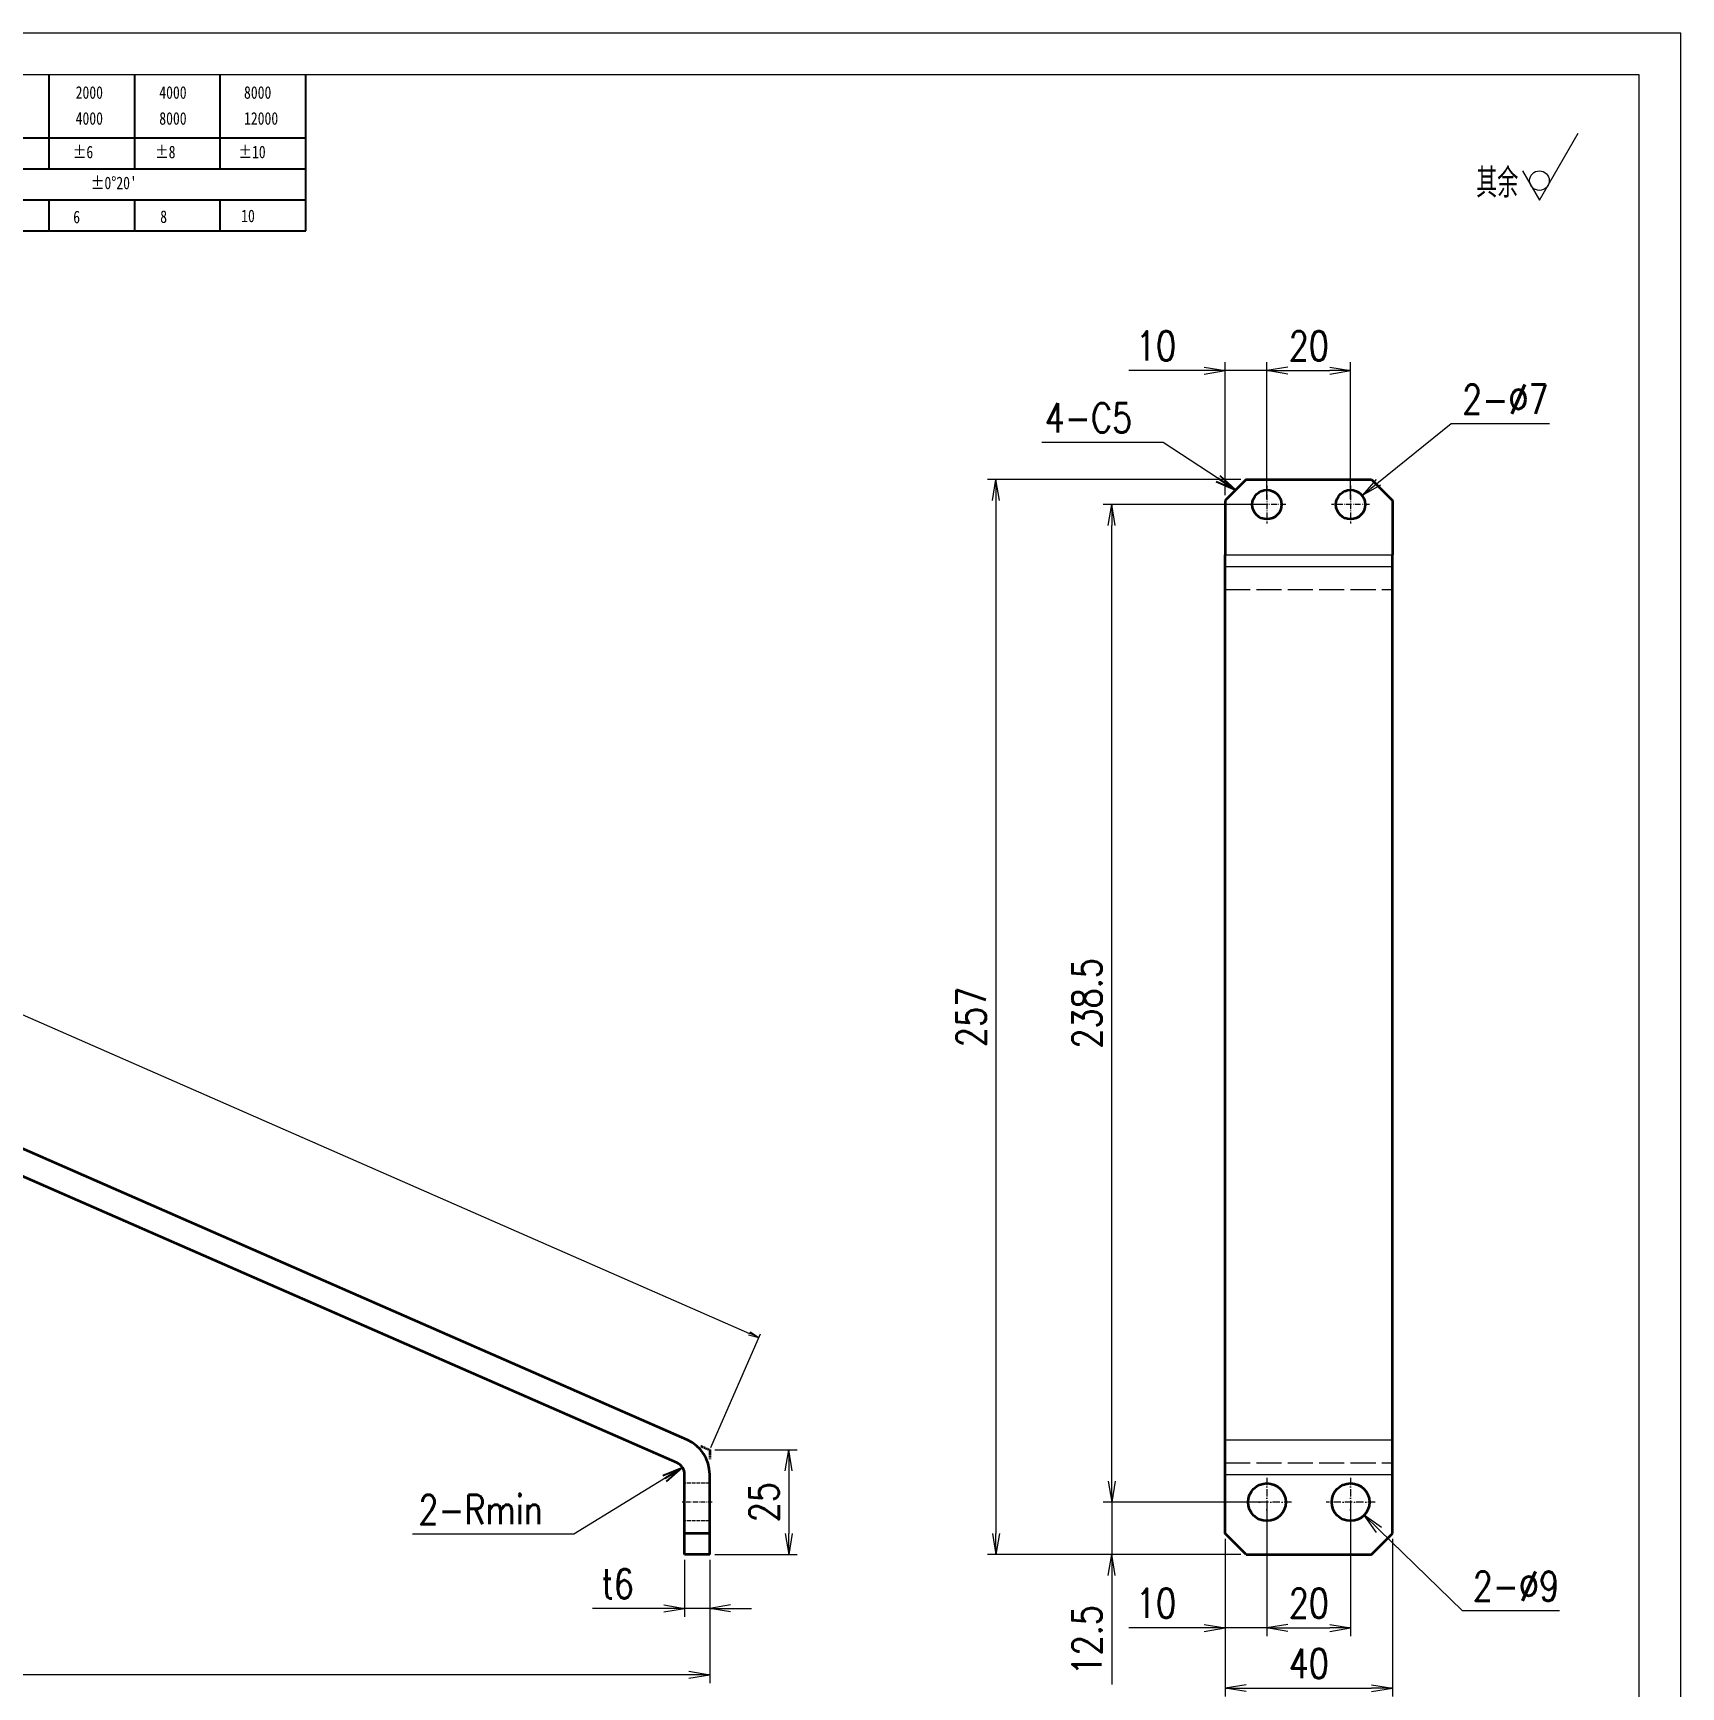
# Model space of a CAD drawing. Header units: millimetres. Extents: x 1333 to 44424, y -42879 to -1037.
# Drawn here: x 42227 to 42621, y -1949.5 to -1554.1 of the extents above; entities that cross this region are included whole.
import ezdxf

# ---------------------------------------------------------------- set-up
doc = ezdxf.new("R2010")
doc.units = ezdxf.units.MM
doc.header["$LTSCALE"] = 0.5
for name, pattern in [('AM_ISO02W050x2', [3.75, 3, -0.75]), ('AM_ISO08W050x2', [9, 6, -0.75, 1.5, -0.75]), ('DASHDOT', [18.5, 12, -3, 0.5, -3]), ('DASHED', [15, 12, -3]), ('DIVIDE', [1.25, 0.5, -0.25, 0, -0.25, 0, -0.25]), ('DOT2', [0.125, 0, -0.125])]:
    doc.linetypes.add(name, pattern=pattern)
for name, color, linetype, lineweight in [('中心线', 2, 'AM_ISO08W050x2', 18), ('图框', 7, 'Continuous', 18), ('标注线', 3, 'Continuous', 18), ('粗实线', 7, 'Continuous', 35), ('虚线', 1, 'AM_ISO02W050x2', 18)]:
    doc.layers.add(name, color=color, linetype=linetype, lineweight=lineweight)
doc.layers.add('图\\M+19E79\\M+195B6\\M+18E9A', color=7, linetype='Continuous')
doc.layers.add('打印-禁用', color=7, linetype='Continuous', lineweight=15, plot=False)
doc.styles.add('DIM', font='romans.shx', dxfattribs={"width": 0.8, "bigfont": 'bigfont.shx'})
doc.styles.add('国标', font='simfang.ttf', dxfattribs={"width": 0.8})
doc.styles.add('机械长仿宋', font='gbenor.shx', dxfattribs={"height": 1, "bigfont": 'gbcbig.shx'})
doc.dimstyles.new('DEH 1-1$0', dxfattribs={"dimtxt": 3.5, "dimasz": 2.5, "dimexe": 1, "dimexo": 0.625, "dimgap": 1.2, "dimtad": 1, "dimzin": 9, "dimdsep": 46, "dimtxsty": 'DIM', "dimblk": 'OPEN', "dimcen": 0, "dimclrd": 8, "dimclre": 8, "dimclrt": 2, "dimazin": 2, "dimtfac": 0.5, "dimtmove": 0, "dimatfit": 3, "dimldrblk": 'OPEN', "dimfxl": 0, "dimtolj": 2, "dimlwd": 18, "dimlwe": 18, "dimarcsym": 0})
doc.dimstyles.new('DEH 1-2', dxfattribs={"dimscale": 2, "dimtxt": 3.5, "dimasz": 2.5, "dimexe": 1, "dimexo": 0.625, "dimgap": 1.2, "dimtad": 1, "dimtoh": 1, "dimdsep": 46, "dimtxsty": 'DIM', "dimblk": 'OPEN', "dimcen": 0, "dimclrd": 8, "dimclre": 8, "dimclrt": 2, "dimazin": 2, "dimtfac": 0.5, "dimtmove": 0, "dimatfit": 3, "dimldrblk": 'OPEN', "dimfxl": 0, "dimtolj": 2, "dimlwd": 18, "dimlwe": 18, "dimarcsym": 0})
doc.dimstyles.new('DEH 1-2$0', dxfattribs={"dimscale": 2, "dimtxt": 3.5, "dimasz": 2.5, "dimexe": 1, "dimexo": 0.625, "dimgap": 1.2, "dimtad": 1, "dimdsep": 46, "dimtxsty": 'DIM', "dimblk": 'OPEN', "dimcen": 0, "dimclrd": 8, "dimclre": 8, "dimclrt": 2, "dimazin": 2, "dimtfac": 0.5, "dimtmove": 0, "dimatfit": 3, "dimldrblk": 'OPEN', "dimfxl": 0, "dimtolj": 2, "dimlwd": 13, "dimlwe": 13, "dimarcsym": 0})
doc.dimstyles.new('DEH 1-2$3', dxfattribs={"dimscale": 2, "dimtxt": 3.5, "dimasz": 2.5, "dimexe": 1, "dimexo": 0.625, "dimgap": 1.2, "dimtad": 1, "dimtoh": 1, "dimdsep": 46, "dimtxsty": 'DIM', "dimblk": 'OPEN', "dimcen": 0, "dimclrd": 8, "dimclre": 8, "dimclrt": 2, "dimazin": 2, "dimtfac": 0.5, "dimtofl": 0, "dimtmove": 0, "dimatfit": 3, "dimldrblk": 'OPEN', "dimfxl": 0, "dimtolj": 2, "dimlwd": 18, "dimlwe": 18, "dimarcsym": 0})
doc.dimstyles.new('DEH 1-2$7', dxfattribs={"dimscale": 2, "dimtxt": 3.5, "dimasz": 2.5, "dimexe": 1, "dimexo": 0.625, "dimgap": 1.2, "dimtad": 1, "dimdsep": 46, "dimtxsty": 'DIM', "dimblk": 'OPEN', "dimcen": 0, "dimclrd": 8, "dimclre": 8, "dimclrt": 2, "dimazin": 2, "dimtfac": 0.5, "dimtmove": 0, "dimatfit": 3, "dimldrblk": 'OPEN', "dimfxl": 0, "dimtolj": 2, "dimlwd": 13, "dimlwe": 13, "dimarcsym": 0})

# ---------------------------------------------------------------- blocks, each defined once
blk = doc.blocks.new('GZDEH零件A3图框V01版')
at = {"layer": '图\\M+19E79\\M+195B6\\M+18E9A', "color": 9}
for p, q in [((3082.42, -1561.98), (3082.42, -1554.46)), ((3092.64, -1561.98), (3092.64, -1554.46)), ((3102.86, -1561.98), (3102.86, -1554.46)), ((3113.09, -1573.08), (3113.09, -1554.46)), ((2996.09, -1561.98), (3113.09, -1561.98)), ((3082.42, -1565.68), (3082.42, -1561.98)), ((3092.64, -1565.68), (3092.64, -1561.98)), ((3102.86, -1565.68), (3102.86, -1561.98)), ((2996.09, -1565.68), (3113.09, -1565.68)), ((2996.09, -1569.38), (3113.09, -1569.38)), ((3082.42, -1573.08), (3082.42, -1569.48)), ((3092.64, -1573.08), (3092.64, -1569.38)), ((3102.86, -1573.08), (3102.86, -1569.38)), ((2990.09, -1573.08), (3113.09, -1573.08))]:
    blk.add_line(p, q, dxfattribs=at)
at = {"layer": '图框', "linetype": 'Continuous'}
for p, q in [((3272.49, -1554.46), (2882.49, -1554.46)), ((3272.49, -1832.96), (3272.49, -1554.46))]:
    blk.add_line(p, q, dxfattribs=at)
at = {"layer": '打印-禁用', "linetype": 'Continuous'}
for p, q in [((3277.49, -1549.46), (2857.49, -1549.46)), ((3277.49, -1846.46), (3277.49, -1549.46))]:
    blk.add_line(p, q, dxfattribs=at)
at = {"layer": '图\\M+19E79\\M+195B6\\M+18E9A', "color": 9, "style": '国标', "width": 0.8}
for s, p in [('2000', (3085.57, -1557.31)), ('4000', (3095.57, -1557.31)), ('8000', (3105.7, -1557.31)), ('4000', (3085.57, -1560.41)), ('8000', (3095.57, -1560.41)), ('12000', (3105.7, -1560.41)), ('±6', (3085.22, -1564.42)), ('±8', (3095.06, -1564.42)), ('±10', (3105.02, -1564.42)), ("±0%%D20'", (3087.38, -1568.12)), ('6', (3085.28, -1572.19)), ('8', (3095.68, -1572.15)), ('10', (3105.36, -1572.06))]:
    blk.add_text(s, height=1.5, dxfattribs=at).set_placement(p)
blk = doc.blocks.new('DEH A3')
at = {"layer": '图框'}
blk.add_blockref('GZDEH零件A3图框V01版', (-2857.49, 1846.46), dxfattribs=at)
blk = doc.blocks.new('FINISHER_NON')
at = {"layer": '标注线'}
for p, q in [((0, 0), (4.62, 8)), ((-2.02, 3.5), (0, 0))]:
    blk.add_line(p, q, dxfattribs=at)
blk.add_circle((0, 2.33), 1.17, dxfattribs=at)
blk = doc.blocks.new('其余不去材料')
at = {"layer": '标注线'}
blk.add_blockref('FINISHER_NON', (0, 0), dxfattribs=at)
at = {"layer": '标注线', "color": 7, "linetype": 'DOT2', "style": '机械长仿宋'}
blk.add_text('其余', height=3.5, dxfattribs=at).set_placement((-7.56, 0.3))
blk = doc.blocks.new('_Open')
at = {"color": 0, "linetype": 'ByBlock', "lineweight": -2}
for p, q in [((-1, 0.167), (0, 0)), ((-1, -0.167), (0, 0)), ((0, 0), (-1, 0))]:
    blk.add_line(p, q, dxfattribs=at)
blk = doc.blocks.new('*D31')
at = {"layer": 'Defpoints', "color": 0, "transparency": 16777216}
for p in [(42522.05, -1905.28), (42542.05, -1905.28), (42542.05, -1935.33)]:
    blk.add_point(p, dxfattribs=at)
at = {"layer": '标注线', "color": 8, "lineweight": 13, "transparency": 16777216}
for p, q in [((42522.05, -1906.53), (42522.05, -1937.33)), ((42542.05, -1906.53), (42542.05, -1937.33)), ((42527.05, -1935.33), (42537.05, -1935.33))]:
    blk.add_line(p, q, dxfattribs=at)
at = {"layer": '标注线', "color": 8, "lineweight": 13, "transparency": 16777216, "xscale": 5, "yscale": 5, "zscale": 5, "rotation": 180}
blk.add_blockref('_Open', (42522.05, -1935.33), dxfattribs=at)
at = {"layer": '标注线', "color": 8, "lineweight": 13, "transparency": 16777216, "xscale": 5, "yscale": 5, "zscale": 5}
blk.add_blockref('_Open', (42542.05, -1935.33), dxfattribs=at)
at = {"layer": '标注线', "color": 2, "transparency": 16777216, "insert": (42532.05, -1929.43), "char_height": 7, "attachment_point": 5, "style": 'DIM'}
blk.add_mtext('\\A2;20', dxfattribs=at)
blk = doc.blocks.new('*D32')
at = {"layer": 'Defpoints', "color": 0, "transparency": 16777216}
for p in [(42522.05, -1905.28), (42512.05, -1912.78), (42512.05, -1935.33)]:
    blk.add_point(p, dxfattribs=at)
at = {"layer": '标注线', "color": 8, "lineweight": 13, "transparency": 16777216}
for p, q in [((42522.05, -1906.53), (42522.05, -1937.33)), ((42512.05, -1914.03), (42512.05, -1937.33)), ((42507.05, -1935.33), (42488.99, -1935.33)), ((42522.05, -1935.33), (42512.05, -1935.33)), ((42527.05, -1935.33), (42532.05, -1935.33))]:
    blk.add_line(p, q, dxfattribs=at)
at = {"layer": '标注线', "color": 8, "lineweight": 13, "transparency": 16777216, "xscale": 5, "yscale": 5, "zscale": 5}
blk.add_blockref('_Open', (42512.05, -1935.33), dxfattribs=at)
at = {"layer": '标注线', "color": 8, "lineweight": 13, "transparency": 16777216, "xscale": 5, "yscale": 5, "zscale": 5, "rotation": 180}
blk.add_blockref('_Open', (42522.05, -1935.33), dxfattribs=at)
at = {"layer": '标注线', "color": 2, "transparency": 16777216, "insert": (42495.52, -1929.43), "char_height": 7, "attachment_point": 5, "style": 'DIM'}
blk.add_mtext('\\A2;10', dxfattribs=at)
blk = doc.blocks.new('*D33')
at = {"layer": 'Defpoints', "color": 0, "transparency": 16777216}
for p in [(42512.05, -1912.78), (42552.05, -1912.78), (42552.05, -1949.75)]:
    blk.add_point(p, dxfattribs=at)
at = {"layer": '标注线', "color": 8, "lineweight": 13, "transparency": 16777216}
for p, q in [((42512.05, -1914.03), (42512.05, -1951.75)), ((42552.05, -1914.03), (42552.05, -1951.75)), ((42517.05, -1949.75), (42547.05, -1949.75))]:
    blk.add_line(p, q, dxfattribs=at)
at = {"layer": '标注线', "color": 8, "lineweight": 13, "transparency": 16777216, "xscale": 5, "yscale": 5, "zscale": 5, "rotation": 180}
blk.add_blockref('_Open', (42512.05, -1949.75), dxfattribs=at)
at = {"layer": '标注线', "color": 8, "lineweight": 13, "transparency": 16777216, "xscale": 5, "yscale": 5, "zscale": 5}
blk.add_blockref('_Open', (42552.05, -1949.75), dxfattribs=at)
at = {"layer": '标注线', "color": 2, "transparency": 16777216, "insert": (42532.05, -1943.85), "char_height": 7, "attachment_point": 5, "style": 'DIM'}
blk.add_mtext('\\A2;40', dxfattribs=at)
blk = doc.blocks.new('*D34')
at = {"layer": 'Defpoints', "color": 0, "transparency": 16777216}
for p in [(42522.05, -1905.28), (42484.93, -1917.78), (42517.05, -1917.78)]:
    blk.add_point(p, dxfattribs=at)
at = {"layer": '标注线', "color": 8, "lineweight": 13, "transparency": 16777216}
for p, q in [((42484.93, -1900.28), (42484.93, -1895.28)), ((42520.8, -1905.28), (42482.93, -1905.28)), ((42484.93, -1905.28), (42484.93, -1917.78)), ((42515.8, -1917.78), (42482.93, -1917.78)), ((42484.93, -1922.78), (42484.93, -1948.85))]:
    blk.add_line(p, q, dxfattribs=at)
at = {"layer": '标注线', "color": 8, "lineweight": 13, "transparency": 16777216, "xscale": 5, "yscale": 5, "zscale": 5}
for p, rotation in [((42484.93, -1905.28), 270), ((42484.93, -1917.78), 90)]:
    blk.add_blockref('_Open', p, dxfattribs=dict(at, rotation=rotation))
at = {"layer": '标注线', "color": 2, "transparency": 16777216, "insert": (42479.03, -1938.31), "char_height": 7, "attachment_point": 5, "rotation": 90, "style": 'DIM'}
blk.add_mtext('\\A2;12.5', dxfattribs=at)
blk = doc.blocks.new('*D35')
at = {"layer": 'Defpoints', "color": 0, "transparency": 16777216}
for p in [(42484.93, -1666.78), (42522.05, -1666.78), (42522.05, -1905.28)]:
    blk.add_point(p, dxfattribs=at)
at = {"layer": '标注线', "color": 8, "lineweight": 13, "transparency": 16777216}
for p, q in [((42520.8, -1666.78), (42482.93, -1666.78)), ((42484.93, -1900.28), (42484.93, -1671.78)), ((42520.8, -1905.28), (42482.93, -1905.28))]:
    blk.add_line(p, q, dxfattribs=at)
at = {"layer": '标注线', "color": 8, "lineweight": 13, "transparency": 16777216, "xscale": 5, "yscale": 5, "zscale": 5}
for p, rotation in [((42484.93, -1666.78), 90), ((42484.93, -1905.28), 270)]:
    blk.add_blockref('_Open', p, dxfattribs=dict(at, rotation=rotation))
at = {"layer": '标注线', "color": 2, "transparency": 16777216, "insert": (42479.03, -1786.03), "char_height": 7, "attachment_point": 5, "rotation": 90, "style": 'DIM'}
blk.add_mtext('\\A2;238.5', dxfattribs=at)
blk = doc.blocks.new('*D36')
at = {"layer": 'Defpoints', "color": 0, "transparency": 16777216}
for p in [(42512.05, -1634.74), (42512.05, -1665.78), (42522.05, -1666.78)]:
    blk.add_point(p, dxfattribs=at)
at = {"layer": '标注线', "color": 8, "lineweight": 13, "transparency": 16777216}
for p, q in [((42512.05, -1664.53), (42512.05, -1632.74)), ((42522.05, -1665.53), (42522.05, -1632.74)), ((42507.05, -1634.74), (42488.99, -1634.74)), ((42522.05, -1634.74), (42512.05, -1634.74)), ((42527.05, -1634.74), (42532.05, -1634.74))]:
    blk.add_line(p, q, dxfattribs=at)
at = {"layer": '标注线', "color": 8, "lineweight": 13, "transparency": 16777216, "xscale": 5, "yscale": 5, "zscale": 5}
blk.add_blockref('_Open', (42512.05, -1634.74), dxfattribs=at)
at = {"layer": '标注线', "color": 8, "lineweight": 13, "transparency": 16777216, "xscale": 5, "yscale": 5, "zscale": 5, "rotation": 180}
blk.add_blockref('_Open', (42522.05, -1634.74), dxfattribs=at)
at = {"layer": '标注线', "color": 2, "transparency": 16777216, "insert": (42495.52, -1628.84), "char_height": 7, "attachment_point": 5, "style": 'DIM'}
blk.add_mtext('\\A2;10', dxfattribs=at)
blk = doc.blocks.new('*D37')
at = {"layer": 'Defpoints', "color": 0, "transparency": 16777216}
for p in [(42542.05, -1634.74), (42522.05, -1665.53), (42542.05, -1666.78)]:
    blk.add_point(p, dxfattribs=at)
at = {"layer": '标注线', "color": 8, "lineweight": 13, "transparency": 16777216}
for p, q in [((42522.05, -1664.28), (42522.05, -1632.74)), ((42542.05, -1665.53), (42542.05, -1632.74)), ((42527.05, -1634.74), (42537.05, -1634.74))]:
    blk.add_line(p, q, dxfattribs=at)
at = {"layer": '标注线', "color": 8, "lineweight": 13, "transparency": 16777216, "xscale": 5, "yscale": 5, "zscale": 5, "rotation": 180}
blk.add_blockref('_Open', (42522.05, -1634.74), dxfattribs=at)
at = {"layer": '标注线', "color": 8, "lineweight": 13, "transparency": 16777216, "xscale": 5, "yscale": 5, "zscale": 5}
blk.add_blockref('_Open', (42542.05, -1634.74), dxfattribs=at)
at = {"layer": '标注线', "color": 2, "transparency": 16777216, "insert": (42532.05, -1628.84), "char_height": 7, "attachment_point": 5, "style": 'DIM'}
blk.add_mtext('\\A2;20', dxfattribs=at)
blk = doc.blocks.new('*D38')
at = {"layer": 'Defpoints', "color": 0, "transparency": 16777216}
for p in [(42544.79, -1664.59), (42539.32, -1668.97)]:
    blk.add_point(p, dxfattribs=at)
at = {"layer": '标注线', "color": 8, "lineweight": 18, "transparency": 16777216}
for p, q in [((42566.13, -1647.51), (42548.69, -1661.47)), ((42589.6, -1647.51), (42566.13, -1647.51))]:
    blk.add_line(p, q, dxfattribs=at)
at = {"layer": '标注线', "color": 8, "lineweight": 18, "transparency": 16777216, "xscale": 5, "yscale": 5, "zscale": 5, "rotation": 218.6785096118539}
blk.add_blockref('_Open', (42544.79, -1664.59), dxfattribs=at)
at = {"layer": '标注线', "color": 2, "transparency": 16777216, "insert": (42579.06, -1641.61), "char_height": 7, "attachment_point": 5, "style": 'DIM'}
blk.add_mtext('\\A2;2-%%c7', dxfattribs=at)
blk = doc.blocks.new('*D39')
at = {"layer": 'Defpoints', "color": 0, "transparency": 16777216}
for p in [(42538.83, -1902.14), (42545.28, -1908.42)]:
    blk.add_point(p, dxfattribs=at)
at = {"layer": '标注线', "color": 8, "lineweight": 18, "transparency": 16777216}
for p, q in [((42568.78, -1931.27), (42548.86, -1911.9)), ((42591.98, -1931.27), (42568.78, -1931.27))]:
    blk.add_line(p, q, dxfattribs=at)
at = {"layer": '标注线', "color": 8, "lineweight": 18, "transparency": 16777216, "xscale": 5, "yscale": 5, "zscale": 5, "rotation": 135.7982686522955}
blk.add_blockref('_Open', (42545.28, -1908.42), dxfattribs=at)
at = {"layer": '标注线', "color": 2, "transparency": 16777216, "insert": (42581.58, -1925.37), "char_height": 7, "attachment_point": 5, "style": 'DIM'}
blk.add_mtext('\\A2;2-%%c9', dxfattribs=at)
blk = doc.blocks.new('*D40')
at = {"layer": 'Defpoints', "color": 0, "transparency": 16777216}
for p in [(42517.05, -1660.78), (42457.24, -1917.78), (42517.05, -1917.78)]:
    blk.add_point(p, dxfattribs=at)
at = {"layer": '标注线', "color": 8, "lineweight": 13, "transparency": 16777216}
for p, q in [((42515.8, -1660.78), (42455.24, -1660.78)), ((42457.24, -1665.78), (42457.24, -1912.78)), ((42515.8, -1917.78), (42455.24, -1917.78))]:
    blk.add_line(p, q, dxfattribs=at)
at = {"layer": '标注线', "color": 8, "lineweight": 13, "transparency": 16777216, "xscale": 5, "yscale": 5, "zscale": 5}
for p, rotation in [((42457.24, -1660.78), 90), ((42457.24, -1917.78), 270)]:
    blk.add_blockref('_Open', p, dxfattribs=dict(at, rotation=rotation))
at = {"layer": '标注线', "color": 2, "transparency": 16777216, "insert": (42451.34, -1789.28), "char_height": 7, "attachment_point": 5, "rotation": 90, "style": 'DIM'}
blk.add_mtext('\\A2;257', dxfattribs=at)
blk = doc.blocks.new('*D41')
at = {"layer": 'Defpoints', "color": 0, "transparency": 16777216}
for p in [(42388.81, -1892.78), (42388.81, -1917.78), (42407.71, -1917.78)]:
    blk.add_point(p, dxfattribs=at)
at = {"layer": '标注线', "color": 8, "lineweight": 13, "transparency": 16777216}
for p, q in [((42390.06, -1892.78), (42409.71, -1892.78)), ((42407.71, -1897.78), (42407.71, -1912.78)), ((42390.06, -1917.78), (42409.71, -1917.78))]:
    blk.add_line(p, q, dxfattribs=at)
at = {"layer": '标注线', "color": 8, "lineweight": 13, "transparency": 16777216, "xscale": 5, "yscale": 5, "zscale": 5}
for p, rotation in [((42407.71, -1892.78), 90), ((42407.71, -1917.78), 270)]:
    blk.add_blockref('_Open', p, dxfattribs=dict(at, rotation=rotation))
at = {"layer": '标注线', "color": 2, "transparency": 16777216, "insert": (42401.81, -1905.28), "char_height": 7, "attachment_point": 5, "rotation": 90, "style": 'DIM'}
blk.add_mtext('\\A2;25', dxfattribs=at)
blk = doc.blocks.new('*D42')
at = {"layer": 'Defpoints', "color": 0, "transparency": 16777216}
for p in [(42382.81, -1917.78), (42388.81, -1917.78), (42382.81, -1930.7)]:
    blk.add_point(p, dxfattribs=at)
at = {"layer": '标注线', "color": 8, "lineweight": 13, "transparency": 16777216}
for p, q in [((42382.81, -1919.03), (42382.81, -1932.7)), ((42388.81, -1919.03), (42388.81, -1932.7)), ((42377.81, -1930.7), (42360.81, -1930.7)), ((42388.81, -1930.7), (42382.81, -1930.7)), ((42393.81, -1930.7), (42398.81, -1930.7))]:
    blk.add_line(p, q, dxfattribs=at)
at = {"layer": '标注线', "color": 8, "lineweight": 13, "transparency": 16777216, "xscale": 5, "yscale": 5, "zscale": 5}
blk.add_blockref('_Open', (42382.81, -1930.7), dxfattribs=at)
at = {"layer": '标注线', "color": 8, "lineweight": 13, "transparency": 16777216, "xscale": 5, "yscale": 5, "zscale": 5, "rotation": 180}
blk.add_blockref('_Open', (42388.81, -1930.7), dxfattribs=at)
at = {"layer": '标注线', "color": 2, "transparency": 16777216, "insert": (42366.81, -1924.8), "char_height": 7, "attachment_point": 5, "style": 'DIM'}
blk.add_mtext('\\A2;t6', dxfattribs=at)
blk = doc.blocks.new('*D43')
at = {"layer": 'Defpoints', "color": 0, "transparency": 16777216}
for p in [(41898.81, -1684.7), (42388.81, -1917.78), (41898.81, -1946.56)]:
    blk.add_point(p, dxfattribs=at)
at = {"layer": '标注线', "color": 8, "lineweight": 13, "transparency": 16777216}
for p, q in [((41898.81, -1685.95), (41898.81, -1948.56)), ((42388.81, -1919.03), (42388.81, -1948.56)), ((42383.81, -1946.56), (41903.81, -1946.56))]:
    blk.add_line(p, q, dxfattribs=at)
at = {"layer": '标注线', "color": 8, "lineweight": 13, "transparency": 16777216, "xscale": 5, "yscale": 5, "zscale": 5, "rotation": 180}
blk.add_blockref('_Open', (41898.81, -1946.56), dxfattribs=at)
at = {"layer": '标注线', "color": 8, "lineweight": 13, "transparency": 16777216, "xscale": 5, "yscale": 5, "zscale": 5}
blk.add_blockref('_Open', (42388.81, -1946.56), dxfattribs=at)
at = {"layer": '标注线', "color": 2, "transparency": 16777216, "insert": (42143.81, -1940.66), "char_height": 7, "attachment_point": 5, "style": 'DIM'}
blk.add_mtext('\\A2;490', dxfattribs=at)
blk = doc.blocks.new('*D45')
at = {"layer": 'Defpoints', "color": 0, "transparency": 16777216}
for p in [(41904.81, -1665.78), (41931.44, -1674.03), (41904.81, -1678.82), (41906.61, -1681.57), (42383.43, -1890.42)]:
    blk.add_point(p, dxfattribs=at)
at = {"layer": '标注线', "color": 8, "lineweight": 18, "transparency": 16777216}
blk.add_line((41904.81, -1664.53), (41904.81, -1651.31), dxfattribs=at)
blk.add_arc((41904.81, -1680.78), 27.47, 346.7889, 79.5569, dxfattribs=at)
at = {"layer": '标注线', "color": 8, "lineweight": 18, "transparency": 16777216, "xscale": 5, "yscale": 5, "zscale": 5}
for p, rotation in [((41904.81, -1653.31), 174.7784477955703), ((41929.98, -1691.8), 251.5673388535126)]:
    blk.add_blockref('_Open', p, dxfattribs=dict(at, rotation=rotation))
at = {"layer": '标注线', "color": 2, "transparency": 16777216, "insert": (41932.75, -1662.52), "char_height": 7, "attachment_point": 5, "rotation": 303.1729, "style": 'DIM'}
blk.add_mtext('\\A2;113.65°', dxfattribs=at)
blk = doc.blocks.new('*D193')
at = {"layer": 'Defpoints', "color": 0, "transparency": 16777216}
for p in [(41904.81, -1680.78), (42400.58, -1865.92), (42388.81, -1892.78)]:
    blk.add_point(p, dxfattribs=at)
at = {"layer": '标注线', "color": 8, "lineweight": 18, "transparency": 16777216}
for p, q in [((41905.06, -1680.21), (41916.98, -1653.01)), ((41918.87, -1654.93), (42398.29, -1864.92)), ((42389.06, -1892.21), (42400.98, -1865.01))]:
    blk.add_line(p, q, dxfattribs=at)
at = {"layer": '标注线', "color": 8, "lineweight": 18, "transparency": 16777216, "xscale": 2.5, "yscale": 2.5, "zscale": 2.5}
for p, rotation in [((41916.58, -1653.92), 156.3457866490897), ((42400.58, -1865.92), 336.3457866490896)]:
    blk.add_blockref('_Open', p, dxfattribs=dict(at, rotation=rotation))
at = {"layer": '标注线', "color": 2, "transparency": 16777216, "insert": (42159.76, -1757.22), "char_height": 3.5, "attachment_point": 5, "rotation": 336.3458, "style": 'DIM'}
blk.add_mtext('\\A2;528.39', dxfattribs=at)

msp = doc.modelspace()

# ---------------------------------------------------------------- linework, layer by layer
at = {"color": 7, "lineweight": 13}
for p, q in [((42512.054, -1678.819), (42552.054, -1678.819)), ((42512.054, -1681.566), (42552.054, -1681.566)), ((42512.054, -1890.419), (42552.054, -1890.419)), ((42512.054, -1898.663), (42552.054, -1898.663))]:
    msp.add_line(p, q, dxfattribs=at)
at = {"layer": '中心线', "linetype": 'DASHDOT', "lineweight": 13, "ltscale": 0.2275}
for p, q in [((42522.054, -1662.23), (42522.054, -1671.33)), ((42542.054, -1662.23), (42542.054, -1671.33)), ((42526.604, -1666.78), (42517.504, -1666.78)), ((42546.604, -1666.78), (42537.504, -1666.78))]:
    msp.add_line(p, q, dxfattribs=at)
at = {"layer": '中心线', "linetype": 'DASHDOT', "lineweight": 13, "ltscale": 0.2925}
for p, q in [((42522.054, -1899.43), (42522.054, -1911.13)), ((42542.054, -1899.43), (42542.054, -1911.13)), ((42527.904, -1905.28), (42516.204, -1905.28)), ((42547.904, -1905.28), (42536.204, -1905.28))]:
    msp.add_line(p, q, dxfattribs=at)
at = {"layer": '中心线', "linetype": 'DASHDOT', "lineweight": 13, "ltscale": 0.180015}
msp.add_line((42389.414, -1905.28), (42382.214, -1905.28), dxfattribs=at)
at = {"layer": '粗实线', "lineweight": 35, "ltscale": 0.176777}
for p, q in [((42517.054, -1660.78), (42512.054, -1665.78)), ((42547.054, -1660.78), (42552.054, -1665.78)), ((42517.054, -1917.78), (42512.054, -1912.78)), ((42547.054, -1917.78), (42552.054, -1912.78))]:
    msp.add_line(p, q, dxfattribs=at)
at = {"layer": '粗实线', "lineweight": 35}
for p, q in [((42517.054, -1660.78), (42547.054, -1660.78)), ((42383.425, -1890.419), (41906.61, -1681.566)), ((42512.054, -1890.419), (42512.054, -1681.566)), ((42552.054, -1890.419), (42552.054, -1681.566)), ((42381.018, -1895.915), (41904.203, -1687.062)), ((42517.054, -1917.78), (42547.054, -1917.78))]:
    msp.add_line(p, q, dxfattribs=at)
at = {"layer": '粗实线', "lineweight": 35, "ltscale": 0.325972}
for p, q in [((42512.054, -1665.78), (42512.054, -1678.819)), ((42552.054, -1665.78), (42552.054, -1678.819))]:
    msp.add_line(p, q, dxfattribs=at)
at = {"layer": '粗实线', "lineweight": 35, "ltscale": 0.068699}
for p, q in [((42512.054, -1681.566), (42512.054, -1678.819)), ((42552.054, -1681.566), (42552.054, -1678.819))]:
    msp.add_line(p, q, dxfattribs=at)
at = {"layer": '粗实线', "color": 2, "linetype": 'DIVIDE', "ltscale": 0.508}
for p, q in [((42386.712, -1891.859), (42388.814, -1892.78)), ((42388.814, -1892.78), (42388.814, -1895.074))]:
    msp.add_line(p, q, dxfattribs=at)
at = {"layer": '粗实线', "lineweight": 35, "ltscale": 0.206096}
for p, q in [((42512.054, -1898.663), (42512.054, -1890.419)), ((42552.054, -1898.663), (42552.054, -1890.419))]:
    msp.add_line(p, q, dxfattribs=at)
at = {"layer": '粗实线', "lineweight": 35, "ltscale": 0.352916}
for p, q in [((42382.814, -1912.78), (42382.814, -1898.663)), ((42388.814, -1912.78), (42388.814, -1898.663)), ((42512.054, -1912.78), (42512.054, -1898.663)), ((42552.054, -1912.78), (42552.054, -1898.663))]:
    msp.add_line(p, q, dxfattribs=at)
at = {"layer": '粗实线', "lineweight": 35, "ltscale": 0.125}
for p, q in [((42382.814, -1917.78), (42382.814, -1912.78)), ((42388.814, -1917.78), (42388.814, -1912.78))]:
    msp.add_line(p, q, dxfattribs=at)
at = {"layer": '粗实线', "lineweight": 35, "ltscale": 0.15}
for p, q in [((42388.814, -1912.78), (42382.814, -1912.78)), ((42388.814, -1917.78), (42382.814, -1917.78))]:
    msp.add_line(p, q, dxfattribs=at)
at = {"layer": '粗实线', "lineweight": 35}
for centre, radius in [((42522.054, -1666.78), 3.5), ((42542.054, -1666.78), 3.5), ((42522.054, -1905.28), 4.5), ((42542.054, -1905.28), 4.5)]:
    msp.add_circle(centre, radius, dxfattribs=at)
for radius in [9, 3]:
    msp.add_arc((42379.814, -1898.663), radius, 0, 66.34579, dxfattribs=at)
at = {"layer": '虚线', "linetype": 'DASHED', "lineweight": 13}
for p, q in [((42512.054, -1678.819), (42552.054, -1678.819)), ((42512.054, -1687.062), (42552.054, -1687.062)), ((42512.054, -1895.915), (42552.054, -1895.915)), ((42512.054, -1898.663), (42552.054, -1898.663))]:
    msp.add_line(p, q, dxfattribs=at)
at = {"layer": '虚线', "linetype": 'DASHED', "lineweight": 13, "ltscale": 0.15}
for p, q in [((42388.814, -1900.78), (42382.814, -1900.78)), ((42388.814, -1900.78), (42382.814, -1900.78)), ((42388.814, -1909.78), (42382.814, -1909.78)), ((42388.814, -1909.78), (42382.814, -1909.78)), ((42388.814, -1912.78), (42382.814, -1912.78))]:
    msp.add_line(p, q, dxfattribs=at)

# ---------------------------------------------------------------- block references
at = {"layer": '图框', "xscale": 2, "yscale": 2, "zscale": 2}
msp.add_blockref('DEH A3', (41781.04, -2148.061), dxfattribs=at)
at = {"layer": '标注线', "xscale": 2, "yscale": 2, "zscale": 2}
msp.add_blockref('其余不去材料', (42587.203, -1593.989), dxfattribs=at)

# ---------------------------------------------------------------- texts
at = {"layer": '标注线', "color": 2, "char_height": 7, "attachment_point": 9, "style": 'DIM'}
for s, insert in [('4-C5', (42489.818, -1649.549)), ('2-\\A2;Rmin', (42348.905, -1910.559))]:
    msp.add_mtext(s, dxfattribs=dict(at, insert=insert))

# ---------------------------------------------------------------- dimensions: what is measured, and where the dimension line sits
at = {"layer": '标注线'}
for base, p1, p2, picture, middle in [((42512.054, -1634.737), (42522.054, -1666.78), (42512.054, -1665.78), '*D36', (42495.521, -1628.837)), ((42542.054, -1634.737), (42522.054, -1665.53), (42542.054, -1666.78), '*D37', (42532.054, -1628.837)), ((41898.814, -1946.561), (42388.814, -1917.78), (41898.814, -1684.702), '*D43', (42143.814, -1940.661)), ((42512.054, -1935.331), (42522.054, -1905.28), (42512.054, -1912.78), '*D32', (42495.521, -1929.431)), ((42542.054, -1935.331), (42522.054, -1905.28), (42542.054, -1905.28), '*D31', (42532.054, -1929.431)), ((42552.054, -1949.748), (42512.054, -1912.78), (42552.054, -1912.78), '*D33', (42532.054, -1943.848))]:
    dim = msp.add_linear_dim(base=base, p1=p1, p2=p2, dimstyle='DEH 1-2$0', dxfattribs=at)
    dim.commit()
    dim.dimension.update_dxf_attribs({"geometry": picture, "text_midpoint": middle})
for p1, p2, picture, middle in [((42539.322, -1668.967), (42544.787, -1664.592), '*D38', (42579.062, -1647.507)), ((42538.828, -1902.142), (42545.28, -1908.417), '*D39', (42581.579, -1931.27))]:
    dim = msp.add_diameter_dim_2p(p1=p1, p2=p2, dimstyle='DEH 1-2$3', override={"dimpost": '2-%%c<>'}, dxfattribs=at)
    dim.commit()
    dim.dimension.update_dxf_attribs({"geometry": picture, "text_midpoint": middle, "dimtype": 163})
dim = msp.add_angular_dim_2l(base=(41931.442, -1674.027), line1=((41904.814, -1665.78), (41904.814, -1678.819)), line2=((42383.425, -1890.419), (41906.61, -1681.566)), dimstyle='DEH 1-2', dxfattribs=at)
dim.commit()
dim.dimension.update_dxf_attribs({"geometry": '*D45', "text_midpoint": (41932.746, -1662.52)})
dim = msp.add_aligned_dim(p1=(41904.814, -1680.78), p2=(42388.814, -1892.78), distance=29.32, dimstyle='DEH 1-1$0', dxfattribs=at)
dim.commit()
dim.dimension.update_dxf_attribs({"geometry": '*D193', "text_midpoint": (42159.761, -1757.221)})
for base, p1, p2, picture, middle in [((42457.244, -1917.78), (42517.054, -1660.78), (42517.054, -1917.78), '*D40', (42451.344, -1789.28)), ((42484.935, -1666.78), (42522.054, -1905.28), (42522.054, -1666.78), '*D35', (42479.035, -1786.03)), ((42407.715, -1917.78), (42388.814, -1892.78), (42388.814, -1917.78), '*D41', (42401.815, -1905.28)), ((42484.935, -1917.78), (42522.054, -1905.28), (42517.054, -1917.78), '*D34', (42479.035, -1938.313))]:
    dim = msp.add_linear_dim(base=base, p1=p1, p2=p2, angle=90, dimstyle='DEH 1-2$0', dxfattribs=at)
    dim.commit()
    dim.dimension.update_dxf_attribs({"geometry": picture, "text_midpoint": middle})
dim = msp.add_linear_dim(base=(42382.814, -1930.701), p1=(42388.814, -1917.78), p2=(42382.814, -1917.78), text='t<>', dimstyle='DEH 1-2$0', dxfattribs=at)
dim.commit()
dim.dimension.update_dxf_attribs({"geometry": '*D42', "text_midpoint": (42366.814, -1924.801)})

# ---------------------------------------------------------------- leaders
at = {"layer": '标注线', "annotation_type": 0, "has_hookline": 1, "hookline_direction": 1}
for points, text_width in [([(42514.554, -1663.28), (42497.218, -1651.949), (42492.218, -1651.949)], 21.6), ([(42382.325, -1897.021), (42356.305, -1912.959), (42351.305, -1912.959)], 31.2)]:
    msp.add_leader(points, dimstyle='DEH 1-2$7', override={"dimgap": 1.2, "dimtad": 1}, dxfattribs=dict(at, text_width=text_width))

doc.saveas('drawing.dxf')
